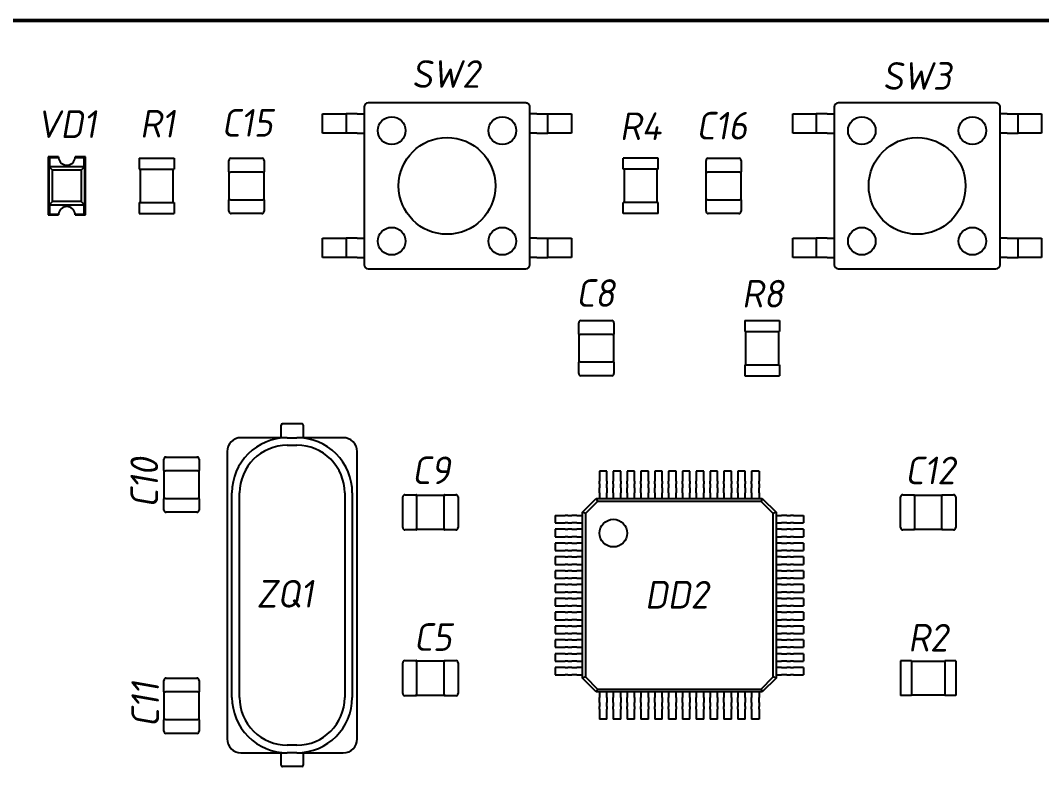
# Model space of a CAD drawing. Header units: inches. Extents: x -14 to 5184, y -66 to 1689.
# Drawn here: x 2630.2 to 2704, y 1120.4 to 1174.4 of the extents above; entities that cross this region are included whole.
import ezdxf

# ---------------------------------------------------------------- set-up
doc = ezdxf.new("R2010")
doc.units = ezdxf.units.IN
doc.header["$MEASUREMENT"] = 0
doc.layers.add('Видимые тонкие (ГОСТ)', color=7, linetype='Continuous', lineweight=25)
doc.layers.add('Видимый контур (ГОСТ)', color=7, linetype='Continuous', lineweight=50)
doc.styles.add('Standart2', font='gost_b.ttf', dxfattribs={"oblique": 10, "height": 2})

msp = doc.modelspace()

# ---------------------------------------------------------------- linework, layer by layer
at = {"layer": 'Видимые тонкие (ГОСТ)', "transparency": 33554687}
for p, q in [((2666.742, 1168.4623), (2655.342, 1168.4623)), ((2700.742, 1168.4623), (2689.342, 1168.4623)), ((2652.042, 1167.6787), (2653.542, 1167.6787)), ((2652.042, 1166.2787), (2652.042, 1167.6787)), ((2653.542, 1167.6787), (2653.742, 1167.6787)), ((2654.542, 1167.6787), (2653.742, 1167.6787)), ((2653.742, 1167.6787), (2653.742, 1166.2787)), ((2654.542, 1167.6787), (2655.042, 1167.6787)), ((2655.042, 1168.1623), (2655.042, 1156.7623)), ((2667.042, 1156.7623), (2667.042, 1168.1623)), ((2667.542, 1167.6787), (2667.042, 1167.6787)), ((2667.542, 1167.6787), (2668.342, 1167.6787)), ((2668.342, 1166.2787), (2668.342, 1167.6787)), ((2668.342, 1167.6787), (2668.542, 1167.6787)), ((2668.542, 1167.6787), (2670.042, 1167.6787)), ((2670.042, 1167.6787), (2670.042, 1166.2787)), ((2686.042, 1167.6787), (2687.542, 1167.6787)), ((2686.042, 1166.2787), (2686.042, 1167.6787)), ((2687.542, 1167.6787), (2687.742, 1167.6787)), ((2688.542, 1167.6787), (2687.742, 1167.6787)), ((2687.742, 1167.6787), (2687.742, 1166.2787)), ((2688.542, 1167.6787), (2689.042, 1167.6787)), ((2689.042, 1168.1623), (2689.042, 1156.7623)), ((2701.042, 1156.7623), (2701.042, 1168.1623)), ((2701.542, 1167.6787), (2701.042, 1167.6787)), ((2701.542, 1167.6787), (2702.342, 1167.6787)), ((2702.342, 1166.2787), (2702.342, 1167.6787)), ((2702.342, 1167.6787), (2702.542, 1167.6787)), ((2702.542, 1167.6787), (2704.042, 1167.6787)), ((2704.042, 1167.6787), (2704.042, 1166.2787)), ((2653.542, 1166.2787), (2652.042, 1166.2787)), ((2653.742, 1166.2787), (2653.542, 1166.2787)), ((2654.542, 1166.2787), (2653.742, 1166.2787)), ((2654.542, 1166.2787), (2655.042, 1166.2787)), ((2667.542, 1166.2787), (2667.042, 1166.2787)), ((2667.542, 1166.2787), (2668.342, 1166.2787)), ((2668.542, 1166.2787), (2668.342, 1166.2787)), ((2670.042, 1166.2787), (2668.542, 1166.2787)), ((2687.542, 1166.2787), (2686.042, 1166.2787)), ((2687.742, 1166.2787), (2687.542, 1166.2787)), ((2688.542, 1166.2787), (2687.742, 1166.2787)), ((2688.542, 1166.2787), (2689.042, 1166.2787)), ((2701.542, 1166.2787), (2701.042, 1166.2787)), ((2701.542, 1166.2787), (2702.342, 1166.2787)), ((2702.542, 1166.2787), (2702.342, 1166.2787)), ((2704.042, 1166.2787), (2702.542, 1166.2787)), ((2632.9418, 1164.562), (2632.1918, 1164.562)), ((2632.1918, 1164.562), (2632.1918, 1160.362)), ((2632.2918, 1164.5039), (2632.2918, 1163.862)), ((2632.9447, 1164.5039), (2632.2918, 1164.5039)), ((2634.7918, 1164.5039), (2634.139, 1164.5039)), ((2634.8918, 1164.562), (2634.1418, 1164.562)), ((2634.7918, 1163.862), (2634.7918, 1164.5039)), ((2634.8918, 1160.362), (2634.8918, 1164.562)), ((2638.7817, 1164.462), (2641.3017, 1164.462)), ((2638.7817, 1164.462), (2638.7817, 1163.662)), ((2641.3017, 1164.462), (2641.3017, 1163.662)), ((2645.272, 1163.4818), (2645.272, 1164.3018)), ((2645.432, 1164.4618), (2647.652, 1164.4618)), ((2647.812, 1164.3018), (2647.812, 1163.4818)), ((2676.302, 1164.462), (2673.782, 1164.462)), ((2673.782, 1163.662), (2673.782, 1164.462)), ((2676.302, 1163.662), (2676.302, 1164.462)), ((2679.772, 1163.4818), (2679.772, 1164.3018)), ((2679.932, 1164.4618), (2682.152, 1164.4618)), ((2682.312, 1164.3018), (2682.312, 1163.4818)), ((2632.2418, 1163.862), (2632.2472, 1163.862)), ((2632.2418, 1163.862), (2632.2418, 1161.062)), ((2632.2918, 1163.862), (2632.2472, 1163.862)), ((2632.5098, 1163.5995), (2632.2472, 1163.862)), ((2632.2918, 1163.862), (2634.7918, 1163.862)), ((2634.5739, 1163.5995), (2632.5098, 1163.5995)), ((2632.5098, 1161.3246), (2632.5098, 1163.5995)), ((2634.8365, 1163.862), (2634.5739, 1163.5995)), ((2634.5739, 1163.5995), (2634.5739, 1161.3246)), ((2634.8365, 1163.862), (2634.7918, 1163.862)), ((2634.8365, 1163.862), (2634.8418, 1163.862)), ((2634.8418, 1161.062), (2634.8418, 1163.862)), ((2638.7817, 1163.662), (2641.3017, 1163.662)), ((2638.8417, 1163.662), (2638.8417, 1161.262)), ((2641.2417, 1161.262), (2641.2417, 1163.662)), ((2645.292, 1161.4618), (2645.292, 1163.4618)), ((2645.292, 1163.4618), (2645.372, 1163.4618)), ((2647.712, 1163.4618), (2645.372, 1163.4618)), ((2647.692, 1163.4618), (2645.392, 1163.4618)), ((2647.712, 1163.4618), (2647.792, 1163.4618)), ((2647.792, 1163.4618), (2647.792, 1161.4618)), ((2676.302, 1163.662), (2673.782, 1163.662)), ((2673.842, 1163.662), (2673.842, 1161.262)), ((2676.242, 1161.262), (2676.242, 1163.662)), ((2679.792, 1161.4618), (2679.792, 1163.4618)), ((2679.792, 1163.4618), (2679.872, 1163.4618)), ((2682.212, 1163.4618), (2679.872, 1163.4618)), ((2682.192, 1163.4618), (2679.892, 1163.4618)), ((2682.212, 1163.4618), (2682.292, 1163.4618)), ((2682.292, 1163.4618), (2682.292, 1161.4618)), ((2632.2418, 1161.062), (2632.2472, 1161.062)), ((2632.2472, 1161.062), (2632.5098, 1161.3246)), ((2632.2918, 1161.062), (2632.2472, 1161.062)), ((2632.2918, 1161.062), (2632.2918, 1160.4202)), ((2634.7918, 1161.062), (2632.2918, 1161.062)), ((2634.5739, 1161.3246), (2632.5098, 1161.3246)), ((2634.5739, 1161.3246), (2634.8365, 1161.062)), ((2634.8365, 1161.062), (2634.7918, 1161.062)), ((2634.7918, 1160.4202), (2634.7918, 1161.062)), ((2634.8365, 1161.062), (2634.8418, 1161.062)), ((2638.7817, 1161.262), (2641.3017, 1161.262)), ((2638.7817, 1161.262), (2638.7817, 1160.462)), ((2641.3017, 1161.262), (2641.3017, 1160.462)), ((2645.272, 1160.6218), (2645.272, 1161.4418)), ((2645.372, 1161.4618), (2645.292, 1161.4618)), ((2645.372, 1161.4618), (2647.712, 1161.4618)), ((2645.392, 1161.4618), (2647.692, 1161.4618)), ((2647.792, 1161.4618), (2647.712, 1161.4618)), ((2647.812, 1161.4418), (2647.812, 1160.6218)), ((2676.302, 1161.262), (2673.782, 1161.262)), ((2673.782, 1160.462), (2673.782, 1161.262)), ((2676.302, 1160.462), (2676.302, 1161.262)), ((2679.772, 1160.6218), (2679.772, 1161.4418)), ((2679.872, 1161.4618), (2679.792, 1161.4618)), ((2679.872, 1161.4618), (2682.212, 1161.4618)), ((2679.892, 1161.4618), (2682.192, 1161.4618)), ((2682.292, 1161.4618), (2682.212, 1161.4618)), ((2682.312, 1161.4418), (2682.312, 1160.6218)), ((2632.1918, 1160.362), (2632.9418, 1160.362)), ((2632.2918, 1160.4202), (2632.9447, 1160.4202)), ((2634.139, 1160.4202), (2634.7918, 1160.4202)), ((2634.1418, 1160.362), (2634.8918, 1160.362)), ((2638.7817, 1160.462), (2641.3017, 1160.462)), ((2647.652, 1160.4618), (2645.432, 1160.4618)), ((2676.302, 1160.462), (2673.782, 1160.462)), ((2682.152, 1160.4618), (2679.932, 1160.4618)), ((2652.042, 1158.6787), (2653.542, 1158.6787)), ((2652.042, 1157.2787), (2652.042, 1158.6787)), ((2653.542, 1158.6787), (2653.742, 1158.6787)), ((2654.542, 1158.6787), (2653.742, 1158.6787)), ((2653.742, 1158.6787), (2653.742, 1157.2787)), ((2654.542, 1158.6787), (2655.042, 1158.6787)), ((2667.542, 1158.6787), (2667.042, 1158.6787)), ((2667.542, 1158.6787), (2668.342, 1158.6787)), ((2668.342, 1157.2787), (2668.342, 1158.6787)), ((2668.342, 1158.6787), (2668.542, 1158.6787)), ((2668.542, 1158.6787), (2670.042, 1158.6787)), ((2670.042, 1158.6787), (2670.042, 1157.2787)), ((2686.042, 1158.6787), (2687.542, 1158.6787)), ((2686.042, 1157.2787), (2686.042, 1158.6787)), ((2687.542, 1158.6787), (2687.742, 1158.6787)), ((2688.542, 1158.6787), (2687.742, 1158.6787)), ((2687.742, 1158.6787), (2687.742, 1157.2787)), ((2688.542, 1158.6787), (2689.042, 1158.6787)), ((2701.542, 1158.6787), (2701.042, 1158.6787)), ((2701.542, 1158.6787), (2702.342, 1158.6787)), ((2702.342, 1157.2787), (2702.342, 1158.6787)), ((2702.342, 1158.6787), (2702.542, 1158.6787)), ((2702.542, 1158.6787), (2704.042, 1158.6787)), ((2704.042, 1158.6787), (2704.042, 1157.2787)), ((2653.542, 1157.2787), (2652.042, 1157.2787)), ((2653.742, 1157.2787), (2653.542, 1157.2787)), ((2654.542, 1157.2787), (2653.742, 1157.2787)), ((2654.542, 1157.2787), (2655.042, 1157.2787)), ((2667.542, 1157.2787), (2667.042, 1157.2787)), ((2667.542, 1157.2787), (2668.342, 1157.2787)), ((2668.542, 1157.2787), (2668.342, 1157.2787)), ((2670.042, 1157.2787), (2668.542, 1157.2787)), ((2687.542, 1157.2787), (2686.042, 1157.2787)), ((2687.742, 1157.2787), (2687.542, 1157.2787)), ((2688.542, 1157.2787), (2687.742, 1157.2787)), ((2688.542, 1157.2787), (2689.042, 1157.2787)), ((2701.542, 1157.2787), (2701.042, 1157.2787)), ((2701.542, 1157.2787), (2702.342, 1157.2787)), ((2702.542, 1157.2787), (2702.342, 1157.2787)), ((2704.042, 1157.2787), (2702.542, 1157.2787)), ((2655.342, 1156.4623), (2666.742, 1156.4623)), ((2689.342, 1156.4623), (2700.742, 1156.4623)), ((2670.5697, 1151.7403), (2670.5697, 1152.5603)), ((2670.7297, 1152.7203), (2672.9497, 1152.7203)), ((2673.1097, 1152.5603), (2673.1097, 1151.7403)), ((2682.5797, 1152.72), (2685.0997, 1152.72)), ((2682.5797, 1152.72), (2682.5797, 1151.92)), ((2685.0997, 1152.72), (2685.0997, 1151.92)), ((2670.5897, 1149.7203), (2670.5897, 1151.7203)), ((2670.5897, 1151.7203), (2670.6697, 1151.7203)), ((2673.0097, 1151.7203), (2670.6697, 1151.7203)), ((2672.9897, 1151.7203), (2670.6897, 1151.7203)), ((2673.0097, 1151.7203), (2673.0897, 1151.7203)), ((2673.0897, 1151.7203), (2673.0897, 1149.7203)), ((2682.5797, 1151.92), (2685.0997, 1151.92)), ((2682.6397, 1151.92), (2682.6397, 1149.52)), ((2685.0397, 1149.52), (2685.0397, 1151.92)), ((2670.5697, 1148.8803), (2670.5697, 1149.7003)), ((2670.6697, 1149.7203), (2670.5897, 1149.7203)), ((2670.6697, 1149.7203), (2673.0097, 1149.7203)), ((2670.6897, 1149.7203), (2672.9897, 1149.7203)), ((2673.0897, 1149.7203), (2673.0097, 1149.7203)), ((2673.1097, 1149.7003), (2673.1097, 1148.8803)), ((2682.5797, 1149.52), (2685.0997, 1149.52)), ((2682.5797, 1149.52), (2682.5797, 1148.72)), ((2685.0997, 1149.52), (2685.0997, 1148.72)), ((2672.9497, 1148.7203), (2670.7297, 1148.7203)), ((2682.5797, 1148.72), (2685.0997, 1148.72)), ((2649.0395, 1144.2443), (2649.0395, 1145.1443)), ((2650.5395, 1145.2443), (2649.1395, 1145.2443)), ((2650.6395, 1145.1443), (2650.6395, 1144.2443)), ((2649.4895, 1144.2443), (2646.1395, 1144.2443)), ((2649.4895, 1144.2443), (2650.1895, 1144.2443)), ((2653.5395, 1144.2443), (2650.1895, 1144.2443)), ((2649.4895, 1143.6943), (2650.1895, 1143.6943)), ((2640.57, 1141.8641), (2640.57, 1142.6841)), ((2640.73, 1142.8441), (2642.95, 1142.8441)), ((2643.11, 1142.6841), (2643.11, 1141.8641)), ((2645.1395, 1143.2443), (2645.1395, 1122.4443)), ((2654.5395, 1122.4443), (2654.5395, 1143.2443)), ((2640.59, 1139.8441), (2640.59, 1141.8441)), ((2640.59, 1141.8441), (2640.67, 1141.8441)), ((2643.01, 1141.8441), (2640.67, 1141.8441)), ((2642.99, 1141.8441), (2640.69, 1141.8441)), ((2643.01, 1141.8441), (2643.09, 1141.8441)), ((2643.09, 1141.8441), (2643.09, 1139.8441)), ((2672.6095, 1141.8243), (2672.0695, 1141.8243)), ((2672.0695, 1141.8243), (2672.0695, 1141.0978)), ((2672.6095, 1141.0978), (2672.6095, 1141.8243)), ((2673.6095, 1141.8243), (2673.0695, 1141.8243)), ((2673.0695, 1141.8243), (2673.0695, 1141.0978)), ((2673.6095, 1141.0978), (2673.6095, 1141.8243)), ((2674.6095, 1141.8243), (2674.0695, 1141.8243)), ((2674.0695, 1141.8243), (2674.0695, 1141.0978)), ((2674.6095, 1141.0978), (2674.6095, 1141.8243)), ((2675.6095, 1141.8243), (2675.0695, 1141.8243)), ((2675.0695, 1141.8243), (2675.0695, 1141.0978)), ((2675.6095, 1141.0978), (2675.6095, 1141.8243)), ((2676.6095, 1141.8243), (2676.0695, 1141.8243)), ((2676.0695, 1141.8243), (2676.0695, 1141.0978)), ((2676.6095, 1141.0978), (2676.6095, 1141.8243)), ((2677.6095, 1141.8243), (2677.0695, 1141.8243)), ((2677.0695, 1141.8243), (2677.0695, 1141.0978)), ((2677.6095, 1141.0978), (2677.6095, 1141.8243)), ((2678.6095, 1141.8243), (2678.0695, 1141.8243)), ((2678.0695, 1141.8243), (2678.0695, 1141.0978)), ((2678.6095, 1141.0978), (2678.6095, 1141.8243)), ((2679.6095, 1141.8243), (2679.0695, 1141.8243)), ((2679.0695, 1141.8243), (2679.0695, 1141.0978)), ((2679.6095, 1141.0978), (2679.6095, 1141.8243)), ((2680.6095, 1141.8243), (2680.0695, 1141.8243)), ((2680.0695, 1141.8243), (2680.0695, 1141.0978)), ((2680.6095, 1141.0978), (2680.6095, 1141.8243)), ((2681.6095, 1141.8243), (2681.0695, 1141.8243)), ((2681.0695, 1141.8243), (2681.0695, 1141.0978)), ((2681.6095, 1141.0978), (2681.6095, 1141.8243)), ((2682.6095, 1141.8243), (2682.0695, 1141.8243)), ((2682.0695, 1141.8243), (2682.0695, 1141.0978)), ((2682.6095, 1141.0978), (2682.6095, 1141.8243)), ((2683.6095, 1141.8243), (2683.0695, 1141.8243)), ((2683.0695, 1141.8243), (2683.0695, 1141.0978)), ((2683.6095, 1141.8243), (2683.6095, 1141.0978)), ((2672.0695, 1140.8988), (2672.0695, 1141.0978)), ((2672.6095, 1141.0978), (2672.6095, 1140.8988)), ((2673.0695, 1140.8988), (2673.0695, 1141.0978)), ((2673.6095, 1141.0978), (2673.6095, 1140.8988)), ((2674.0695, 1140.8988), (2674.0695, 1141.0978)), ((2674.6095, 1141.0978), (2674.6095, 1140.8988)), ((2675.0695, 1140.8988), (2675.0695, 1141.0978)), ((2675.6095, 1141.0978), (2675.6095, 1140.8988)), ((2676.0695, 1140.8988), (2676.0695, 1141.0978)), ((2676.6095, 1141.0978), (2676.6095, 1140.8988)), ((2677.0695, 1140.8988), (2677.0695, 1141.0978)), ((2677.6095, 1141.0978), (2677.6095, 1140.8988)), ((2678.0695, 1140.8988), (2678.0695, 1141.0978)), ((2678.6095, 1141.0978), (2678.6095, 1140.8988)), ((2679.0695, 1140.8988), (2679.0695, 1141.0978)), ((2679.6095, 1141.0978), (2679.6095, 1140.8988)), ((2680.0695, 1140.8988), (2680.0695, 1141.0978)), ((2680.6095, 1141.0978), (2680.6095, 1140.8988)), ((2681.0695, 1140.8988), (2681.0695, 1141.0978)), ((2681.6095, 1141.0978), (2681.6095, 1140.8988)), ((2682.0695, 1140.8988), (2682.0695, 1141.0978)), ((2682.6095, 1141.0978), (2682.6095, 1140.8988)), ((2683.0695, 1140.8988), (2683.0695, 1141.0978)), ((2683.6095, 1140.8988), (2683.6095, 1141.0978)), ((2672.0695, 1140.8988), (2672.0695, 1140.6125)), ((2672.0695, 1140.2456), (2672.0695, 1140.6125)), ((2672.6095, 1140.6125), (2672.6095, 1140.8988)), ((2672.6095, 1140.6125), (2672.6095, 1140.2456)), ((2673.0695, 1140.8988), (2673.0695, 1140.6125)), ((2673.0695, 1140.2456), (2673.0695, 1140.6125)), ((2673.6095, 1140.6125), (2673.6095, 1140.8988)), ((2673.6095, 1140.6125), (2673.6095, 1140.2456)), ((2674.0695, 1140.8988), (2674.0695, 1140.6125)), ((2674.0695, 1140.2456), (2674.0695, 1140.6125)), ((2674.6095, 1140.6125), (2674.6095, 1140.8988)), ((2674.6095, 1140.6125), (2674.6095, 1140.2456)), ((2675.0695, 1140.8988), (2675.0695, 1140.6125)), ((2675.0695, 1140.2456), (2675.0695, 1140.6125)), ((2675.6095, 1140.6125), (2675.6095, 1140.8988)), ((2675.6095, 1140.6125), (2675.6095, 1140.2456)), ((2676.0695, 1140.8988), (2676.0695, 1140.6125)), ((2676.0695, 1140.2456), (2676.0695, 1140.6125)), ((2676.6095, 1140.6125), (2676.6095, 1140.8988)), ((2676.6095, 1140.6125), (2676.6095, 1140.2456)), ((2677.0695, 1140.8988), (2677.0695, 1140.6125)), ((2677.0695, 1140.2456), (2677.0695, 1140.6125)), ((2677.6095, 1140.6125), (2677.6095, 1140.8988)), ((2677.6095, 1140.6125), (2677.6095, 1140.2456)), ((2678.0695, 1140.8988), (2678.0695, 1140.6125)), ((2678.0695, 1140.2456), (2678.0695, 1140.6125)), ((2678.6095, 1140.6125), (2678.6095, 1140.8988)), ((2678.6095, 1140.6125), (2678.6095, 1140.2456)), ((2679.0695, 1140.8988), (2679.0695, 1140.6125)), ((2679.0695, 1140.2456), (2679.0695, 1140.6125)), ((2679.6095, 1140.6125), (2679.6095, 1140.8988)), ((2679.6095, 1140.6125), (2679.6095, 1140.2456)), ((2680.0695, 1140.8988), (2680.0695, 1140.6125)), ((2680.0695, 1140.2456), (2680.0695, 1140.6125)), ((2680.6095, 1140.6125), (2680.6095, 1140.8988)), ((2680.6095, 1140.6125), (2680.6095, 1140.2456)), ((2681.0695, 1140.8988), (2681.0695, 1140.6125)), ((2681.0695, 1140.2456), (2681.0695, 1140.6125)), ((2681.6095, 1140.6125), (2681.6095, 1140.8988)), ((2681.6095, 1140.6125), (2681.6095, 1140.2456)), ((2682.0695, 1140.8988), (2682.0695, 1140.6125)), ((2682.0695, 1140.2456), (2682.0695, 1140.6125)), ((2682.6095, 1140.6125), (2682.6095, 1140.8988)), ((2682.6095, 1140.6125), (2682.6095, 1140.2456)), ((2683.0695, 1140.8988), (2683.0695, 1140.6125)), ((2683.0695, 1140.2456), (2683.0695, 1140.6125)), ((2683.6095, 1140.8988), (2683.6095, 1140.6125)), ((2683.6095, 1140.2456), (2683.6095, 1140.6125)), ((2640.57, 1139.0041), (2640.57, 1139.8241)), ((2640.67, 1139.8441), (2640.59, 1139.8441)), ((2640.67, 1139.8441), (2643.01, 1139.8441)), ((2640.69, 1139.8441), (2642.99, 1139.8441)), ((2643.09, 1139.8441), (2643.01, 1139.8441)), ((2643.11, 1139.8241), (2643.11, 1139.0041)), ((2645.4895, 1125.4443), (2645.4895, 1140.2443)), ((2646.0395, 1125.4443), (2646.0395, 1140.2443)), ((2653.6395, 1140.2443), (2653.6395, 1125.4443)), ((2654.1895, 1140.2443), (2654.1895, 1125.4443)), ((2657.8393, 1137.7345), (2657.8393, 1139.9545)), ((2657.9993, 1140.1145), (2658.8193, 1140.1145)), ((2658.8393, 1140.0945), (2660.8393, 1140.0945)), ((2658.8393, 1140.0145), (2658.8393, 1140.0945)), ((2658.8393, 1140.0145), (2658.8393, 1137.6745)), ((2658.8393, 1139.9945), (2658.8393, 1137.6945)), ((2660.8393, 1140.0945), (2660.8393, 1140.0145)), ((2660.8393, 1137.6745), (2660.8393, 1140.0145)), ((2660.8393, 1137.6945), (2660.8393, 1139.9945)), ((2660.8593, 1140.1145), (2661.6793, 1140.1145)), ((2661.8393, 1139.9545), (2661.8393, 1137.7345)), ((2670.8395, 1138.8443), (2671.8395, 1139.8443)), ((2671.9275, 1139.6318), (2671.0521, 1138.7563)), ((2671.8395, 1139.8443), (2683.8395, 1139.8443)), ((2671.8395, 1139.8443), (2671.9275, 1139.6318)), ((2683.7515, 1139.6318), (2671.9275, 1139.6318)), ((2672.0695, 1140.2456), (2672.0695, 1139.8443)), ((2672.6095, 1139.8443), (2672.6095, 1140.2456)), ((2673.0695, 1140.2456), (2673.0695, 1139.8443)), ((2673.6095, 1139.8443), (2673.6095, 1140.2456)), ((2674.0695, 1140.2456), (2674.0695, 1139.8443)), ((2674.6095, 1139.8443), (2674.6095, 1140.2456)), ((2675.0695, 1140.2456), (2675.0695, 1139.8443)), ((2675.6095, 1139.8443), (2675.6095, 1140.2456)), ((2676.0695, 1140.2456), (2676.0695, 1139.8443)), ((2676.6095, 1139.8443), (2676.6095, 1140.2456)), ((2677.0695, 1140.2456), (2677.0695, 1139.8443)), ((2677.6095, 1139.8443), (2677.6095, 1140.2456)), ((2678.0695, 1140.2456), (2678.0695, 1139.8443)), ((2678.6095, 1139.8443), (2678.6095, 1140.2456)), ((2679.0695, 1140.2456), (2679.0695, 1139.8443)), ((2679.6095, 1139.8443), (2679.6095, 1140.2456)), ((2680.0695, 1140.2456), (2680.0695, 1139.8443)), ((2680.6095, 1139.8443), (2680.6095, 1140.2456)), ((2681.0695, 1140.2456), (2681.0695, 1139.8443)), ((2681.6095, 1139.8443), (2681.6095, 1140.2456)), ((2682.0695, 1140.2456), (2682.0695, 1139.8443)), ((2682.6095, 1139.8443), (2682.6095, 1140.2456)), ((2683.0695, 1140.2456), (2683.0695, 1139.8443)), ((2683.6095, 1140.2456), (2683.6095, 1139.8443)), ((2683.8395, 1139.8443), (2683.7515, 1139.6318)), ((2684.6269, 1138.7563), (2683.7515, 1139.6318)), ((2683.8395, 1139.8443), (2684.8395, 1138.8443)), ((2693.8401, 1137.7345), (2693.8401, 1139.9545)), ((2694.0001, 1140.1145), (2694.8201, 1140.1145)), ((2694.8401, 1140.0945), (2696.8401, 1140.0945)), ((2694.8401, 1140.0145), (2694.8401, 1140.0945)), ((2694.8401, 1140.0145), (2694.8401, 1137.6745)), ((2694.8401, 1139.9945), (2694.8401, 1137.6945)), ((2696.8401, 1140.0945), (2696.8401, 1140.0145)), ((2696.8401, 1137.6745), (2696.8401, 1140.0145)), ((2696.8401, 1137.6945), (2696.8401, 1139.9945)), ((2696.8601, 1140.1145), (2697.6801, 1140.1145)), ((2697.8401, 1139.9545), (2697.8401, 1137.7345)), ((2642.95, 1138.8441), (2640.73, 1138.8441)), ((2670.8395, 1126.8443), (2670.8395, 1138.8443)), ((2671.0521, 1138.7563), (2670.8395, 1138.8443)), ((2684.8395, 1138.8443), (2684.6269, 1138.7563)), ((2684.8395, 1138.8443), (2684.8395, 1126.8443)), ((2668.8595, 1138.6143), (2668.8595, 1138.0743)), ((2668.8595, 1138.6143), (2669.586, 1138.6143)), ((2669.785, 1138.6143), (2669.586, 1138.6143)), ((2669.785, 1138.6143), (2670.0713, 1138.6143)), ((2670.4382, 1138.6143), (2670.0713, 1138.6143)), ((2670.4382, 1138.6143), (2670.8395, 1138.6143)), ((2671.0521, 1138.7563), (2671.0521, 1126.9324)), ((2684.6269, 1126.9324), (2684.6269, 1138.7563)), ((2684.8395, 1138.6143), (2685.2408, 1138.6143)), ((2685.6077, 1138.6143), (2685.2408, 1138.6143)), ((2685.6077, 1138.6143), (2685.894, 1138.6143)), ((2686.093, 1138.6143), (2685.894, 1138.6143)), ((2686.093, 1138.6143), (2686.8195, 1138.6143)), ((2686.8195, 1138.6143), (2686.8195, 1138.0743)), ((2658.8193, 1137.5745), (2657.9993, 1137.5745)), ((2658.8393, 1137.5945), (2658.8393, 1137.6745)), ((2660.8393, 1137.5945), (2658.8393, 1137.5945)), ((2660.8393, 1137.6745), (2660.8393, 1137.5945)), ((2661.6793, 1137.5745), (2660.8593, 1137.5745)), ((2668.8595, 1138.0743), (2669.586, 1138.0743)), ((2668.8595, 1137.6143), (2668.8595, 1137.0743)), ((2669.586, 1137.6143), (2668.8595, 1137.6143)), ((2669.785, 1138.0743), (2669.586, 1138.0743)), ((2669.586, 1137.6143), (2669.785, 1137.6143)), ((2669.785, 1138.0743), (2670.0713, 1138.0743)), ((2670.0713, 1137.6143), (2669.785, 1137.6143)), ((2670.4382, 1138.0743), (2670.0713, 1138.0743)), ((2670.0713, 1137.6143), (2670.4382, 1137.6143)), ((2670.4382, 1138.0743), (2670.8395, 1138.0743)), ((2670.8395, 1137.6143), (2670.4382, 1137.6143)), ((2684.8395, 1138.0743), (2685.2408, 1138.0743)), ((2685.2408, 1137.6143), (2684.8395, 1137.6143)), ((2685.6077, 1138.0743), (2685.2408, 1138.0743)), ((2685.2408, 1137.6143), (2685.6077, 1137.6143)), ((2685.6077, 1138.0743), (2685.894, 1138.0743)), ((2685.894, 1137.6143), (2685.6077, 1137.6143)), ((2686.093, 1138.0743), (2685.894, 1138.0743)), ((2685.894, 1137.6143), (2686.093, 1137.6143)), ((2686.093, 1138.0743), (2686.8195, 1138.0743)), ((2686.8195, 1137.6143), (2686.093, 1137.6143)), ((2686.8195, 1137.6143), (2686.8195, 1137.0743)), ((2694.8201, 1137.5745), (2694.0001, 1137.5745)), ((2694.8401, 1137.5945), (2694.8401, 1137.6745)), ((2696.8401, 1137.5945), (2694.8401, 1137.5945)), ((2696.8401, 1137.6745), (2696.8401, 1137.5945)), ((2697.6801, 1137.5745), (2696.8601, 1137.5745)), ((2668.8595, 1137.0743), (2669.586, 1137.0743)), ((2668.8595, 1136.6143), (2668.8595, 1136.0743)), ((2669.586, 1136.6143), (2668.8595, 1136.6143)), ((2669.785, 1137.0743), (2669.586, 1137.0743)), ((2669.586, 1136.6143), (2669.785, 1136.6143)), ((2669.785, 1137.0743), (2670.0713, 1137.0743)), ((2670.0713, 1136.6143), (2669.785, 1136.6143)), ((2670.4382, 1137.0743), (2670.0713, 1137.0743)), ((2670.0713, 1136.6143), (2670.4382, 1136.6143)), ((2670.4382, 1137.0743), (2670.8395, 1137.0743)), ((2670.8395, 1136.6143), (2670.4382, 1136.6143)), ((2684.8395, 1137.0743), (2685.2408, 1137.0743)), ((2685.2408, 1136.6143), (2684.8395, 1136.6143)), ((2685.6077, 1137.0743), (2685.2408, 1137.0743)), ((2685.2408, 1136.6143), (2685.6077, 1136.6143)), ((2685.6077, 1137.0743), (2685.894, 1137.0743)), ((2685.894, 1136.6143), (2685.6077, 1136.6143)), ((2686.093, 1137.0743), (2685.894, 1137.0743)), ((2685.894, 1136.6143), (2686.093, 1136.6143)), ((2686.093, 1137.0743), (2686.8195, 1137.0743)), ((2686.8195, 1136.6143), (2686.093, 1136.6143)), ((2686.8195, 1136.6143), (2686.8195, 1136.0743)), ((2668.8595, 1136.0743), (2669.586, 1136.0743)), ((2669.785, 1136.0743), (2669.586, 1136.0743)), ((2669.785, 1136.0743), (2670.0713, 1136.0743)), ((2670.4382, 1136.0743), (2670.0713, 1136.0743)), ((2670.4382, 1136.0743), (2670.8395, 1136.0743)), ((2684.8395, 1136.0743), (2685.2408, 1136.0743)), ((2685.6077, 1136.0743), (2685.2408, 1136.0743)), ((2685.6077, 1136.0743), (2685.894, 1136.0743)), ((2686.093, 1136.0743), (2685.894, 1136.0743)), ((2686.093, 1136.0743), (2686.8195, 1136.0743)), ((2668.8595, 1135.6143), (2668.8595, 1135.0743)), ((2669.586, 1135.6143), (2668.8595, 1135.6143)), ((2669.586, 1135.6143), (2669.785, 1135.6143)), ((2670.0713, 1135.6143), (2669.785, 1135.6143)), ((2670.0713, 1135.6143), (2670.4382, 1135.6143)), ((2670.8395, 1135.6143), (2670.4382, 1135.6143)), ((2685.2408, 1135.6143), (2684.8395, 1135.6143)), ((2685.2408, 1135.6143), (2685.6077, 1135.6143)), ((2685.894, 1135.6143), (2685.6077, 1135.6143)), ((2685.894, 1135.6143), (2686.093, 1135.6143)), ((2686.8195, 1135.6143), (2686.093, 1135.6143)), ((2686.8195, 1135.6143), (2686.8195, 1135.0743)), ((2668.8595, 1135.0743), (2669.586, 1135.0743)), ((2668.8595, 1134.6143), (2668.8595, 1134.0743)), ((2669.586, 1134.6143), (2668.8595, 1134.6143)), ((2669.785, 1135.0743), (2669.586, 1135.0743)), ((2669.586, 1134.6143), (2669.785, 1134.6143)), ((2669.785, 1135.0743), (2670.0713, 1135.0743)), ((2670.0713, 1134.6143), (2669.785, 1134.6143)), ((2670.4382, 1135.0743), (2670.0713, 1135.0743)), ((2670.0713, 1134.6143), (2670.4382, 1134.6143)), ((2670.4382, 1135.0743), (2670.8395, 1135.0743)), ((2670.8395, 1134.6143), (2670.4382, 1134.6143)), ((2684.8395, 1135.0743), (2685.2408, 1135.0743)), ((2685.2408, 1134.6143), (2684.8395, 1134.6143)), ((2685.6077, 1135.0743), (2685.2408, 1135.0743)), ((2685.2408, 1134.6143), (2685.6077, 1134.6143)), ((2685.6077, 1135.0743), (2685.894, 1135.0743)), ((2685.894, 1134.6143), (2685.6077, 1134.6143)), ((2686.093, 1135.0743), (2685.894, 1135.0743)), ((2685.894, 1134.6143), (2686.093, 1134.6143)), ((2686.093, 1135.0743), (2686.8195, 1135.0743)), ((2686.8195, 1134.6143), (2686.093, 1134.6143)), ((2686.8195, 1134.6143), (2686.8195, 1134.0743)), ((2668.8595, 1134.0743), (2669.586, 1134.0743)), ((2669.785, 1134.0743), (2669.586, 1134.0743)), ((2669.785, 1134.0743), (2670.0713, 1134.0743)), ((2670.4382, 1134.0743), (2670.0713, 1134.0743)), ((2670.4382, 1134.0743), (2670.8395, 1134.0743)), ((2684.8395, 1134.0743), (2685.2408, 1134.0743)), ((2685.6077, 1134.0743), (2685.2408, 1134.0743)), ((2685.6077, 1134.0743), (2685.894, 1134.0743)), ((2686.093, 1134.0743), (2685.894, 1134.0743)), ((2686.093, 1134.0743), (2686.8195, 1134.0743)), ((2668.8595, 1133.6143), (2668.8595, 1133.0743)), ((2669.586, 1133.6143), (2668.8595, 1133.6143)), ((2668.8595, 1133.0743), (2669.586, 1133.0743)), ((2669.586, 1133.6143), (2669.785, 1133.6143)), ((2669.785, 1133.0743), (2669.586, 1133.0743)), ((2670.0713, 1133.6143), (2669.785, 1133.6143)), ((2669.785, 1133.0743), (2670.0713, 1133.0743)), ((2670.0713, 1133.6143), (2670.4382, 1133.6143)), ((2670.4382, 1133.0743), (2670.0713, 1133.0743)), ((2670.8395, 1133.6143), (2670.4382, 1133.6143)), ((2670.4382, 1133.0743), (2670.8395, 1133.0743)), ((2685.2408, 1133.6143), (2684.8395, 1133.6143)), ((2684.8395, 1133.0743), (2685.2408, 1133.0743)), ((2685.2408, 1133.6143), (2685.6077, 1133.6143)), ((2685.6077, 1133.0743), (2685.2408, 1133.0743)), ((2685.894, 1133.6143), (2685.6077, 1133.6143)), ((2685.6077, 1133.0743), (2685.894, 1133.0743)), ((2685.894, 1133.6143), (2686.093, 1133.6143)), ((2686.093, 1133.0743), (2685.894, 1133.0743)), ((2686.8195, 1133.6143), (2686.093, 1133.6143)), ((2686.093, 1133.0743), (2686.8195, 1133.0743)), ((2686.8195, 1133.6143), (2686.8195, 1133.0743)), ((2668.8595, 1132.6143), (2668.8595, 1132.0743)), ((2669.586, 1132.6143), (2668.8595, 1132.6143)), ((2669.586, 1132.6143), (2669.785, 1132.6143)), ((2670.0713, 1132.6143), (2669.785, 1132.6143)), ((2670.0713, 1132.6143), (2670.4382, 1132.6143)), ((2670.8395, 1132.6143), (2670.4382, 1132.6143)), ((2685.2408, 1132.6143), (2684.8395, 1132.6143)), ((2685.2408, 1132.6143), (2685.6077, 1132.6143)), ((2685.894, 1132.6143), (2685.6077, 1132.6143)), ((2685.894, 1132.6143), (2686.093, 1132.6143)), ((2686.8195, 1132.6143), (2686.093, 1132.6143)), ((2686.8195, 1132.6143), (2686.8195, 1132.0743)), ((2668.8595, 1132.0743), (2669.586, 1132.0743)), ((2668.8595, 1131.6143), (2668.8595, 1131.0743)), ((2669.586, 1131.6143), (2668.8595, 1131.6143)), ((2669.785, 1132.0743), (2669.586, 1132.0743)), ((2669.586, 1131.6143), (2669.785, 1131.6143)), ((2669.785, 1132.0743), (2670.0713, 1132.0743)), ((2670.0713, 1131.6143), (2669.785, 1131.6143)), ((2670.4382, 1132.0743), (2670.0713, 1132.0743)), ((2670.0713, 1131.6143), (2670.4382, 1131.6143)), ((2670.4382, 1132.0743), (2670.8395, 1132.0743)), ((2670.8395, 1131.6143), (2670.4382, 1131.6143)), ((2684.8395, 1132.0743), (2685.2408, 1132.0743)), ((2685.2408, 1131.6143), (2684.8395, 1131.6143)), ((2685.6077, 1132.0743), (2685.2408, 1132.0743)), ((2685.2408, 1131.6143), (2685.6077, 1131.6143)), ((2685.6077, 1132.0743), (2685.894, 1132.0743)), ((2685.894, 1131.6143), (2685.6077, 1131.6143)), ((2686.093, 1132.0743), (2685.894, 1132.0743)), ((2685.894, 1131.6143), (2686.093, 1131.6143)), ((2686.093, 1132.0743), (2686.8195, 1132.0743)), ((2686.8195, 1131.6143), (2686.093, 1131.6143)), ((2686.8195, 1131.6143), (2686.8195, 1131.0743)), ((2668.8595, 1131.0743), (2669.586, 1131.0743)), ((2669.785, 1131.0743), (2669.586, 1131.0743)), ((2669.785, 1131.0743), (2670.0713, 1131.0743)), ((2670.4382, 1131.0743), (2670.0713, 1131.0743)), ((2670.4382, 1131.0743), (2670.8395, 1131.0743)), ((2684.8395, 1131.0743), (2685.2408, 1131.0743)), ((2685.6077, 1131.0743), (2685.2408, 1131.0743)), ((2685.6077, 1131.0743), (2685.894, 1131.0743)), ((2686.093, 1131.0743), (2685.894, 1131.0743)), ((2686.093, 1131.0743), (2686.8195, 1131.0743)), ((2668.8595, 1130.6143), (2668.8595, 1130.0743)), ((2669.586, 1130.6143), (2668.8595, 1130.6143)), ((2668.8595, 1130.0743), (2669.586, 1130.0743)), ((2669.586, 1130.6143), (2669.785, 1130.6143)), ((2669.785, 1130.0743), (2669.586, 1130.0743)), ((2670.0713, 1130.6143), (2669.785, 1130.6143)), ((2669.785, 1130.0743), (2670.0713, 1130.0743)), ((2670.0713, 1130.6143), (2670.4382, 1130.6143)), ((2670.4382, 1130.0743), (2670.0713, 1130.0743)), ((2670.8395, 1130.6143), (2670.4382, 1130.6143)), ((2670.4382, 1130.0743), (2670.8395, 1130.0743)), ((2685.2408, 1130.6143), (2684.8395, 1130.6143)), ((2684.8395, 1130.0743), (2685.2408, 1130.0743)), ((2685.2408, 1130.6143), (2685.6077, 1130.6143)), ((2685.6077, 1130.0743), (2685.2408, 1130.0743)), ((2685.894, 1130.6143), (2685.6077, 1130.6143)), ((2685.6077, 1130.0743), (2685.894, 1130.0743)), ((2685.894, 1130.6143), (2686.093, 1130.6143)), ((2686.093, 1130.0743), (2685.894, 1130.0743)), ((2686.8195, 1130.6143), (2686.093, 1130.6143)), ((2686.093, 1130.0743), (2686.8195, 1130.0743)), ((2686.8195, 1130.6143), (2686.8195, 1130.0743)), ((2668.8595, 1129.6143), (2668.8595, 1129.0743)), ((2669.586, 1129.6143), (2668.8595, 1129.6143)), ((2669.586, 1129.6143), (2669.785, 1129.6143)), ((2670.0713, 1129.6143), (2669.785, 1129.6143)), ((2670.0713, 1129.6143), (2670.4382, 1129.6143)), ((2670.8395, 1129.6143), (2670.4382, 1129.6143)), ((2685.2408, 1129.6143), (2684.8395, 1129.6143)), ((2685.2408, 1129.6143), (2685.6077, 1129.6143)), ((2685.894, 1129.6143), (2685.6077, 1129.6143)), ((2685.894, 1129.6143), (2686.093, 1129.6143)), ((2686.8195, 1129.6143), (2686.093, 1129.6143)), ((2686.8195, 1129.6143), (2686.8195, 1129.0743)), ((2668.8595, 1129.0743), (2669.586, 1129.0743)), ((2668.8595, 1128.6143), (2668.8595, 1128.0743)), ((2669.586, 1128.6143), (2668.8595, 1128.6143)), ((2669.785, 1129.0743), (2669.586, 1129.0743)), ((2669.586, 1128.6143), (2669.785, 1128.6143)), ((2669.785, 1129.0743), (2670.0713, 1129.0743)), ((2670.0713, 1128.6143), (2669.785, 1128.6143)), ((2670.4382, 1129.0743), (2670.0713, 1129.0743)), ((2670.0713, 1128.6143), (2670.4382, 1128.6143)), ((2670.4382, 1129.0743), (2670.8395, 1129.0743)), ((2670.8395, 1128.6143), (2670.4382, 1128.6143)), ((2684.8395, 1129.0743), (2685.2408, 1129.0743)), ((2685.2408, 1128.6143), (2684.8395, 1128.6143)), ((2685.6077, 1129.0743), (2685.2408, 1129.0743)), ((2685.2408, 1128.6143), (2685.6077, 1128.6143)), ((2685.6077, 1129.0743), (2685.894, 1129.0743)), ((2685.894, 1128.6143), (2685.6077, 1128.6143)), ((2686.093, 1129.0743), (2685.894, 1129.0743)), ((2685.894, 1128.6143), (2686.093, 1128.6143)), ((2686.093, 1129.0743), (2686.8195, 1129.0743)), ((2686.8195, 1128.6143), (2686.093, 1128.6143)), ((2686.8195, 1128.6143), (2686.8195, 1128.0743)), ((2657.8393, 1125.7339), (2657.8393, 1127.9539)), ((2657.9993, 1128.1139), (2658.8193, 1128.1139)), ((2658.8393, 1128.0939), (2660.8393, 1128.0939)), ((2658.8393, 1128.0139), (2658.8393, 1128.0939)), ((2658.8393, 1128.0139), (2658.8393, 1125.6739)), ((2658.8393, 1127.9939), (2658.8393, 1125.6939)), ((2660.8393, 1128.0939), (2660.8393, 1128.0139)), ((2660.8393, 1125.6739), (2660.8393, 1128.0139)), ((2660.8393, 1125.6939), (2660.8393, 1127.9939)), ((2660.8593, 1128.1139), (2661.6793, 1128.1139)), ((2661.8393, 1127.9539), (2661.8393, 1125.7339)), ((2668.8595, 1128.0743), (2669.586, 1128.0743)), ((2669.785, 1128.0743), (2669.586, 1128.0743)), ((2669.785, 1128.0743), (2670.0713, 1128.0743)), ((2670.4382, 1128.0743), (2670.0713, 1128.0743)), ((2670.4382, 1128.0743), (2670.8395, 1128.0743)), ((2684.8395, 1128.0743), (2685.2408, 1128.0743)), ((2685.6077, 1128.0743), (2685.2408, 1128.0743)), ((2685.6077, 1128.0743), (2685.894, 1128.0743)), ((2686.093, 1128.0743), (2685.894, 1128.0743)), ((2686.093, 1128.0743), (2686.8195, 1128.0743)), ((2694.6398, 1128.1042), (2693.8398, 1128.1042)), ((2693.8398, 1128.1042), (2693.8398, 1125.5842)), ((2694.6398, 1128.1042), (2694.6398, 1125.5842)), ((2697.0398, 1128.0442), (2694.6398, 1128.0442)), ((2697.8398, 1128.1042), (2697.0398, 1128.1042)), ((2697.0398, 1128.1042), (2697.0398, 1125.5842)), ((2697.8398, 1128.1042), (2697.8398, 1125.5842)), ((2668.8595, 1127.6143), (2668.8595, 1127.0743)), ((2669.586, 1127.6143), (2668.8595, 1127.6143)), ((2668.8595, 1127.0743), (2669.586, 1127.0743)), ((2669.586, 1127.6143), (2669.785, 1127.6143)), ((2669.785, 1127.0743), (2669.586, 1127.0743)), ((2670.0713, 1127.6143), (2669.785, 1127.6143)), ((2669.785, 1127.0743), (2670.0713, 1127.0743)), ((2670.0713, 1127.6143), (2670.4382, 1127.6143)), ((2670.4382, 1127.0743), (2670.0713, 1127.0743)), ((2670.8395, 1127.6143), (2670.4382, 1127.6143)), ((2670.4382, 1127.0743), (2670.8395, 1127.0743)), ((2685.2408, 1127.6143), (2684.8395, 1127.6143)), ((2684.8395, 1127.0743), (2685.2408, 1127.0743)), ((2685.2408, 1127.6143), (2685.6077, 1127.6143)), ((2685.6077, 1127.0743), (2685.2408, 1127.0743)), ((2685.894, 1127.6143), (2685.6077, 1127.6143)), ((2685.6077, 1127.0743), (2685.894, 1127.0743)), ((2685.894, 1127.6143), (2686.093, 1127.6143)), ((2686.093, 1127.0743), (2685.894, 1127.0743)), ((2686.8195, 1127.6143), (2686.093, 1127.6143)), ((2686.093, 1127.0743), (2686.8195, 1127.0743)), ((2686.8195, 1127.6143), (2686.8195, 1127.0743)), ((2640.5694, 1125.8637), (2640.5694, 1126.6837)), ((2640.7294, 1126.8437), (2642.9494, 1126.8437)), ((2643.1094, 1126.6837), (2643.1094, 1125.8637)), ((2671.0521, 1126.9324), (2670.8395, 1126.8443)), ((2671.8395, 1125.8443), (2670.8395, 1126.8443)), ((2671.0521, 1126.9324), (2671.9275, 1126.0569)), ((2683.7515, 1126.0569), (2684.6269, 1126.9324)), ((2684.8395, 1126.8443), (2683.8395, 1125.8443)), ((2684.8395, 1126.8443), (2684.6269, 1126.9324)), ((2640.5894, 1123.8437), (2640.5894, 1125.8437)), ((2640.5894, 1125.8437), (2640.6694, 1125.8437)), ((2643.0094, 1125.8437), (2640.6694, 1125.8437)), ((2642.9894, 1125.8437), (2640.6894, 1125.8437)), ((2643.0094, 1125.8437), (2643.0894, 1125.8437)), ((2643.0894, 1125.8437), (2643.0894, 1123.8437)), ((2658.8193, 1125.5739), (2657.9993, 1125.5739)), ((2658.8393, 1125.5939), (2658.8393, 1125.6739)), ((2660.8393, 1125.5939), (2658.8393, 1125.5939)), ((2660.8393, 1125.6739), (2660.8393, 1125.5939)), ((2661.6793, 1125.5739), (2660.8593, 1125.5739)), ((2671.9275, 1126.0569), (2671.8395, 1125.8443)), ((2683.8395, 1125.8443), (2671.8395, 1125.8443)), ((2671.9275, 1126.0569), (2683.7515, 1126.0569)), ((2672.0695, 1125.8443), (2672.0695, 1125.443)), ((2672.6095, 1125.443), (2672.6095, 1125.8443)), ((2673.0695, 1125.8443), (2673.0695, 1125.443)), ((2673.6095, 1125.443), (2673.6095, 1125.8443)), ((2674.0695, 1125.8443), (2674.0695, 1125.443)), ((2674.6095, 1125.443), (2674.6095, 1125.8443)), ((2675.0695, 1125.8443), (2675.0695, 1125.443)), ((2675.6095, 1125.443), (2675.6095, 1125.8443)), ((2676.0695, 1125.8443), (2676.0695, 1125.443)), ((2676.6095, 1125.443), (2676.6095, 1125.8443)), ((2677.0695, 1125.8443), (2677.0695, 1125.443)), ((2677.6095, 1125.443), (2677.6095, 1125.8443)), ((2678.0695, 1125.8443), (2678.0695, 1125.443)), ((2678.6095, 1125.443), (2678.6095, 1125.8443)), ((2679.0695, 1125.8443), (2679.0695, 1125.443)), ((2679.6095, 1125.443), (2679.6095, 1125.8443)), ((2680.0695, 1125.8443), (2680.0695, 1125.443)), ((2680.6095, 1125.443), (2680.6095, 1125.8443)), ((2681.0695, 1125.8443), (2681.0695, 1125.443)), ((2681.6095, 1125.443), (2681.6095, 1125.8443)), ((2682.0695, 1125.8443), (2682.0695, 1125.443)), ((2682.6095, 1125.443), (2682.6095, 1125.8443)), ((2683.0695, 1125.8443), (2683.0695, 1125.443)), ((2683.6095, 1125.8443), (2683.6095, 1125.443)), ((2683.7515, 1126.0569), (2683.8395, 1125.8443)), ((2694.6398, 1125.5842), (2693.8398, 1125.5842)), ((2694.6398, 1125.6442), (2697.0398, 1125.6442)), ((2697.8398, 1125.5842), (2697.0398, 1125.5842)), ((2672.0695, 1125.0762), (2672.0695, 1125.443)), ((2672.0695, 1125.0762), (2672.0695, 1124.7898)), ((2672.0695, 1124.5909), (2672.0695, 1124.7898)), ((2672.6095, 1125.443), (2672.6095, 1125.0762)), ((2672.6095, 1124.7898), (2672.6095, 1125.0762)), ((2672.6095, 1124.7898), (2672.6095, 1124.5909)), ((2673.0695, 1125.0762), (2673.0695, 1125.443)), ((2673.0695, 1125.0762), (2673.0695, 1124.7898)), ((2673.0695, 1124.5909), (2673.0695, 1124.7898)), ((2673.6095, 1125.443), (2673.6095, 1125.0762)), ((2673.6095, 1124.7898), (2673.6095, 1125.0762)), ((2673.6095, 1124.7898), (2673.6095, 1124.5909)), ((2674.0695, 1125.0762), (2674.0695, 1125.443)), ((2674.0695, 1125.0762), (2674.0695, 1124.7898)), ((2674.0695, 1124.5909), (2674.0695, 1124.7898)), ((2674.6095, 1125.443), (2674.6095, 1125.0762)), ((2674.6095, 1124.7898), (2674.6095, 1125.0762)), ((2674.6095, 1124.7898), (2674.6095, 1124.5909)), ((2675.0695, 1125.0762), (2675.0695, 1125.443)), ((2675.0695, 1125.0762), (2675.0695, 1124.7898)), ((2675.0695, 1124.5909), (2675.0695, 1124.7898)), ((2675.6095, 1125.443), (2675.6095, 1125.0762)), ((2675.6095, 1124.7898), (2675.6095, 1125.0762)), ((2675.6095, 1124.7898), (2675.6095, 1124.5909)), ((2676.0695, 1125.0762), (2676.0695, 1125.443)), ((2676.0695, 1125.0762), (2676.0695, 1124.7898)), ((2676.0695, 1124.5909), (2676.0695, 1124.7898)), ((2676.6095, 1125.443), (2676.6095, 1125.0762)), ((2676.6095, 1124.7898), (2676.6095, 1125.0762)), ((2676.6095, 1124.7898), (2676.6095, 1124.5909)), ((2677.0695, 1125.0762), (2677.0695, 1125.443)), ((2677.0695, 1125.0762), (2677.0695, 1124.7898)), ((2677.0695, 1124.5909), (2677.0695, 1124.7898)), ((2677.6095, 1125.443), (2677.6095, 1125.0762)), ((2677.6095, 1124.7898), (2677.6095, 1125.0762)), ((2677.6095, 1124.7898), (2677.6095, 1124.5909)), ((2678.0695, 1125.0762), (2678.0695, 1125.443)), ((2678.0695, 1125.0762), (2678.0695, 1124.7898)), ((2678.0695, 1124.5909), (2678.0695, 1124.7898)), ((2678.6095, 1125.443), (2678.6095, 1125.0762)), ((2678.6095, 1124.7898), (2678.6095, 1125.0762)), ((2678.6095, 1124.7898), (2678.6095, 1124.5909)), ((2679.0695, 1125.0762), (2679.0695, 1125.443)), ((2679.0695, 1125.0762), (2679.0695, 1124.7898)), ((2679.0695, 1124.5909), (2679.0695, 1124.7898)), ((2679.6095, 1125.443), (2679.6095, 1125.0762)), ((2679.6095, 1124.7898), (2679.6095, 1125.0762)), ((2679.6095, 1124.7898), (2679.6095, 1124.5909)), ((2680.0695, 1125.0762), (2680.0695, 1125.443)), ((2680.0695, 1125.0762), (2680.0695, 1124.7898)), ((2680.0695, 1124.5909), (2680.0695, 1124.7898)), ((2680.6095, 1125.443), (2680.6095, 1125.0762)), ((2680.6095, 1124.7898), (2680.6095, 1125.0762)), ((2680.6095, 1124.7898), (2680.6095, 1124.5909)), ((2681.0695, 1125.0762), (2681.0695, 1125.443)), ((2681.0695, 1125.0762), (2681.0695, 1124.7898)), ((2681.0695, 1124.5909), (2681.0695, 1124.7898)), ((2681.6095, 1125.443), (2681.6095, 1125.0762)), ((2681.6095, 1124.7898), (2681.6095, 1125.0762)), ((2681.6095, 1124.7898), (2681.6095, 1124.5909)), ((2682.0695, 1125.0762), (2682.0695, 1125.443)), ((2682.0695, 1125.0762), (2682.0695, 1124.7898)), ((2682.0695, 1124.5909), (2682.0695, 1124.7898)), ((2682.6095, 1125.443), (2682.6095, 1125.0762)), ((2682.6095, 1124.7898), (2682.6095, 1125.0762)), ((2682.6095, 1124.7898), (2682.6095, 1124.5909)), ((2683.0695, 1125.0762), (2683.0695, 1125.443)), ((2683.0695, 1125.0762), (2683.0695, 1124.7898)), ((2683.0695, 1124.5909), (2683.0695, 1124.7898)), ((2683.6095, 1125.0762), (2683.6095, 1125.443)), ((2683.6095, 1125.0762), (2683.6095, 1124.7898)), ((2683.6095, 1124.5909), (2683.6095, 1124.7898)), ((2672.0695, 1124.5909), (2672.0695, 1123.8643)), ((2672.6095, 1123.8643), (2672.6095, 1124.5909)), ((2673.0695, 1124.5909), (2673.0695, 1123.8643)), ((2673.6095, 1123.8643), (2673.6095, 1124.5909)), ((2674.0695, 1124.5909), (2674.0695, 1123.8643)), ((2674.6095, 1123.8643), (2674.6095, 1124.5909)), ((2675.0695, 1124.5909), (2675.0695, 1123.8643)), ((2675.6095, 1123.8643), (2675.6095, 1124.5909)), ((2676.0695, 1124.5909), (2676.0695, 1123.8643)), ((2676.6095, 1123.8643), (2676.6095, 1124.5909)), ((2677.0695, 1124.5909), (2677.0695, 1123.8643)), ((2677.6095, 1123.8643), (2677.6095, 1124.5909)), ((2678.0695, 1124.5909), (2678.0695, 1123.8643)), ((2678.6095, 1123.8643), (2678.6095, 1124.5909)), ((2679.0695, 1124.5909), (2679.0695, 1123.8643)), ((2679.6095, 1123.8643), (2679.6095, 1124.5909)), ((2680.0695, 1124.5909), (2680.0695, 1123.8643)), ((2680.6095, 1123.8643), (2680.6095, 1124.5909)), ((2681.0695, 1124.5909), (2681.0695, 1123.8643)), ((2681.6095, 1123.8643), (2681.6095, 1124.5909)), ((2682.0695, 1124.5909), (2682.0695, 1123.8643)), ((2682.6095, 1123.8643), (2682.6095, 1124.5909)), ((2683.0695, 1124.5909), (2683.0695, 1123.8643)), ((2683.6095, 1124.5909), (2683.6095, 1123.8643)), ((2640.5694, 1123.0037), (2640.5694, 1123.8237)), ((2640.6694, 1123.8437), (2640.5894, 1123.8437)), ((2640.6694, 1123.8437), (2643.0094, 1123.8437)), ((2640.6894, 1123.8437), (2642.9894, 1123.8437)), ((2643.0894, 1123.8437), (2643.0094, 1123.8437)), ((2643.1094, 1123.8237), (2643.1094, 1123.0037)), ((2672.6095, 1123.8643), (2672.0695, 1123.8643)), ((2673.6095, 1123.8643), (2673.0695, 1123.8643)), ((2674.6095, 1123.8643), (2674.0695, 1123.8643)), ((2675.6095, 1123.8643), (2675.0695, 1123.8643)), ((2676.6095, 1123.8643), (2676.0695, 1123.8643)), ((2677.6095, 1123.8643), (2677.0695, 1123.8643)), ((2678.6095, 1123.8643), (2678.0695, 1123.8643)), ((2679.6095, 1123.8643), (2679.0695, 1123.8643)), ((2680.6095, 1123.8643), (2680.0695, 1123.8643)), ((2681.6095, 1123.8643), (2681.0695, 1123.8643)), ((2682.6095, 1123.8643), (2682.0695, 1123.8643)), ((2683.6095, 1123.8643), (2683.0695, 1123.8643)), ((2642.9494, 1122.8437), (2640.7294, 1122.8437)), ((2650.1895, 1121.9943), (2649.4895, 1121.9943)), ((2646.1395, 1121.4443), (2649.4895, 1121.4443)), ((2649.0395, 1120.5443), (2649.0395, 1121.4443)), ((2650.1895, 1121.4443), (2649.4895, 1121.4443)), ((2650.1895, 1121.4443), (2653.5395, 1121.4443)), ((2650.6395, 1121.4443), (2650.6395, 1120.5443)), ((2650.5395, 1120.4443), (2649.1395, 1120.4443))]:
    msp.add_line(p, q, dxfattribs=at)
for centre, radius in [((2657.042, 1166.4623), 1), ((2665.042, 1166.4623), 1), ((2691.042, 1166.4623), 1), ((2699.042, 1166.4623), 1), ((2661.042, 1162.4623), 3.5), ((2695.042, 1162.4623), 3.5), ((2657.042, 1158.4623), 1), ((2665.042, 1158.4623), 1), ((2691.042, 1158.4623), 1), ((2699.042, 1158.4623), 1), ((2673.0741, 1137.3369), 1)]:
    msp.add_circle(centre, radius, dxfattribs=at)
for centre, radius, start, end in [((2655.342, 1168.1623), 0.3, 90.000005, 180.000005), ((2666.742, 1168.1623), 0.3, 0.000005, 90.000005), ((2689.342, 1168.1623), 0.3, 90.000005, 180.000005), ((2700.742, 1168.1623), 0.3, 0.000005, 90.000005), ((2633.5418, 1164.562), 0.6, 180.00001, 185.559214), ((2633.5418, 1164.562), 0.6, 185.559214, 354.440806), ((2633.5418, 1164.562), 0.6, 354.440806, 0.00001), ((2645.432, 1164.3018), 0.16, 90.000001, 180), ((2647.652, 1164.3018), 0.16, 0, 90.000001), ((2679.932, 1164.3018), 0.16, 90.000001, 180), ((2682.152, 1164.3018), 0.16, 0, 90.000001), ((2645.292, 1163.4818), 0.02, 180, 270.000001), ((2647.792, 1163.4818), 0.02, 270.000001, 0), ((2679.792, 1163.4818), 0.02, 180, 270.000001), ((2682.292, 1163.4818), 0.02, 270.000001, 0), ((2645.292, 1161.4418), 0.02, 90.000001, 180), ((2647.792, 1161.4418), 0.02, 0, 90.000001), ((2679.792, 1161.4418), 0.02, 90.000001, 180), ((2682.292, 1161.4418), 0.02, 0, 90.000001), ((2633.5418, 1160.362), 0.6, 174.440806, 180.00001), ((2633.5418, 1160.362), 0.6, 5.559214, 174.440806), ((2633.5418, 1160.362), 0.6, 0.00001, 5.559214), ((2645.432, 1160.6218), 0.16, 180, 270.000001), ((2647.652, 1160.6218), 0.16, 270.000001, 0), ((2679.932, 1160.6218), 0.16, 180, 270.000001), ((2682.152, 1160.6218), 0.16, 270.000001, 0), ((2655.342, 1156.7623), 0.3, 180.000005, 270.000005), ((2666.742, 1156.7623), 0.3, 270.000005, 0.000005), ((2689.342, 1156.7623), 0.3, 180.000005, 270.000005), ((2700.742, 1156.7623), 0.3, 270.000005, 0.000005), ((2670.7297, 1152.5603), 0.16, 90.000003, 180.000002), ((2672.9497, 1152.5603), 0.16, 0.000002, 90.000003), ((2670.5897, 1151.7403), 0.02, 180.000002, 270.000003), ((2673.0897, 1151.7403), 0.02, 270.000003, 0.000002), ((2670.5897, 1149.7003), 0.02, 90.000003, 180.000002), ((2673.0897, 1149.7003), 0.02, 0.000002, 90.000003), ((2670.7297, 1148.8803), 0.16, 180.000002, 270.000003), ((2672.9497, 1148.8803), 0.16, 270.000003, 0.000002), ((2649.1395, 1145.1443), 0.1, 90.000001, 180), ((2650.5395, 1145.1443), 0.1, 0, 90.000001), ((2646.1395, 1143.2443), 1, 90.000001, 180), ((2649.4895, 1140.2443), 4, 90.000001, 180), ((2650.1895, 1140.2443), 4, 0, 90.000001), ((2653.5395, 1143.2443), 1, 0, 90.000001), ((2649.4895, 1140.2443), 3.45, 90.000001, 180), ((2650.1895, 1140.2443), 3.45, 0, 90.000001), ((2640.73, 1142.6841), 0.16, 90.000001, 180), ((2642.95, 1142.6841), 0.16, 0, 90.000001), ((2640.59, 1141.8641), 0.02, 180, 270.000001), ((2643.09, 1141.8641), 0.02, 270.000001, 0), ((2640.59, 1139.8241), 0.02, 90.000001, 180), ((2643.09, 1139.8241), 0.02, 0, 90.000001), ((2657.9993, 1139.9545), 0.16, 90.000005, 180.000005), ((2658.8193, 1140.0945), 0.02, 0.000005, 90.000005), ((2660.8593, 1140.0945), 0.02, 90.000005, 180.000005), ((2661.6793, 1139.9545), 0.16, 0.000005, 90.000005), ((2694.0001, 1139.9545), 0.16, 90, 180), ((2694.8201, 1140.0945), 0.02, 0, 90), ((2696.8601, 1140.0945), 0.02, 90, 180), ((2697.6801, 1139.9545), 0.16, 0, 90), ((2640.73, 1139.0041), 0.16, 180, 270.000001), ((2642.95, 1139.0041), 0.16, 270.000001, 0), ((2657.9993, 1137.7345), 0.16, 180.000005, 270.000005), ((2658.8193, 1137.5945), 0.02, 270.000005, 0.000005), ((2660.8593, 1137.5945), 0.02, 180.000005, 270.000005), ((2661.6793, 1137.7345), 0.16, 270.000005, 0.000005), ((2694.0001, 1137.7345), 0.16, 180, 270), ((2694.8201, 1137.5945), 0.02, 270, 0), ((2696.8601, 1137.5945), 0.02, 180, 270), ((2697.6801, 1137.7345), 0.16, 270, 0), ((2657.9993, 1127.9539), 0.16, 90.000005, 180.000005), ((2658.8193, 1128.0939), 0.02, 0.000005, 90.000005), ((2660.8593, 1128.0939), 0.02, 90.000005, 180.000005), ((2661.6793, 1127.9539), 0.16, 0.000005, 90.000005), ((2640.7294, 1126.6837), 0.16, 90.000003, 180.000002), ((2642.9494, 1126.6837), 0.16, 0.000002, 90.000003), ((2640.5894, 1125.8637), 0.02, 180.000002, 270.000003), ((2643.0894, 1125.8637), 0.02, 270.000003, 0.000002), ((2657.9993, 1125.7339), 0.16, 180.000005, 270.000005), ((2658.8193, 1125.5939), 0.02, 270.000005, 0.000005), ((2660.8593, 1125.5939), 0.02, 180.000005, 270.000005), ((2661.6793, 1125.7339), 0.16, 270.000005, 0.000005), ((2649.4895, 1125.4443), 4, 180, 270.000001), ((2649.4895, 1125.4443), 3.45, 180, 270.000001), ((2650.1895, 1125.4443), 3.45, 270.000001, 0), ((2650.1895, 1125.4443), 4, 270.000001, 0), ((2640.5894, 1123.8237), 0.02, 90.000003, 180.000002), ((2643.0894, 1123.8237), 0.02, 0.000002, 90.000003), ((2640.7294, 1123.0037), 0.16, 180.000002, 270.000003), ((2642.9494, 1123.0037), 0.16, 270.000003, 0.000002), ((2646.1395, 1122.4443), 1, 180, 270.000001), ((2653.5395, 1122.4443), 1, 270.000001, 0), ((2649.1395, 1120.5443), 0.1, 180, 270.000001), ((2650.5395, 1120.5443), 0.1, 270.000001, 0)]:
    msp.add_arc(centre, radius, start, end, dxfattribs=at)
at = {"layer": 'Видимый контур (ГОСТ)', "transparency": 33554687}
msp.add_line((2737.0418, 1174.436), (2619.0418, 1174.436), dxfattribs=at)

# ---------------------------------------------------------------- texts
at = {"layer": 'Видимые тонкие (ГОСТ)', "color": 0, "transparency": 33554687, "char_height": 2, "attachment_point": 1, "style": 'Standart2'}
for s, insert in [('SW2', (2658.4861, 1171.5591)), ('SW3', (2692.5395, 1171.4187)), ('VD1', (2631.3662, 1167.9296)), ('R1', (2638.8305, 1167.9616)), ('C15', (2644.7322, 1168.0251)), ('R4', (2673.5345, 1167.7794)), ('C16', (2679.061, 1167.8173)), ('C8', (2670.3693, 1155.7084)), ('R8', (2682.3641, 1155.6596)), ('C9', (2658.5011, 1142.8832)), ('C12', (2694.1652, 1142.8703)), ('ZQ1', (2647.2486, 1133.9491)), ('DD2', (2675.3576, 1133.8822)), ('C5', (2658.6329, 1130.8175)), ('R2', (2694.3871, 1130.7698))]:
    msp.add_mtext_dynamic_manual_height_columns(s, width=5.761412, gutter_width=13, heights=[0], dxfattribs=dict(at, insert=insert))
at = {"layer": 'Видимые тонкие (ГОСТ)', "color": 0, "transparency": 33554687, "char_height": 2, "attachment_point": 1, "rotation": 90, "style": 'Standart2'}
for s, insert in [('C10', (2638.1469, 1139.1602)), ('C11', (2638.2147, 1123.2845))]:
    msp.add_mtext_dynamic_manual_height_columns(s, width=5.761412, gutter_width=13, heights=[0], dxfattribs=dict(at, insert=insert))

doc.saveas('drawing.dxf')
